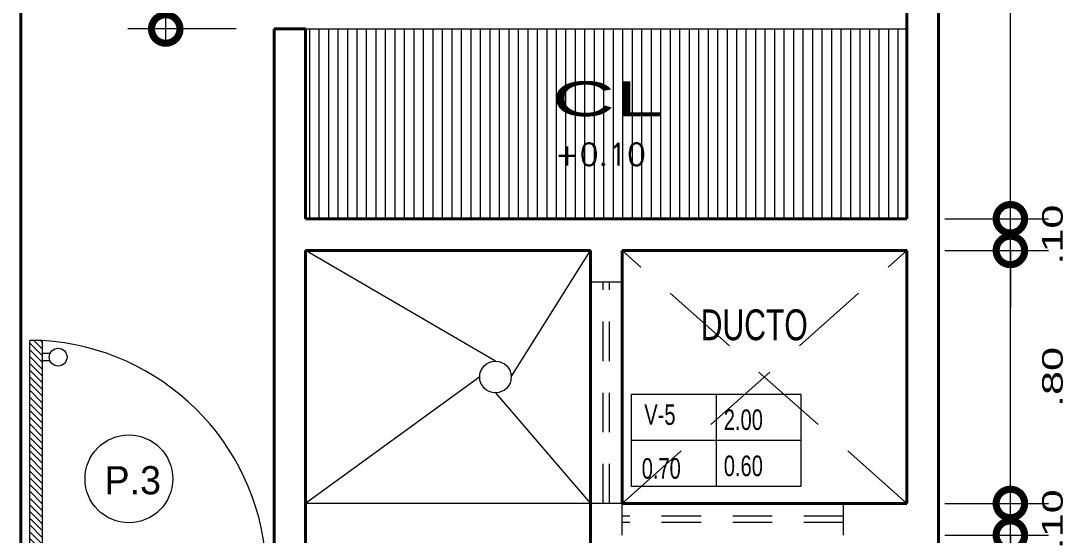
# Model space of a CAD drawing. Header units: inches. Extents: x 155.3 to 248.5, y 20.6 to 88.6.
# Drawn here: x 162.808 to 166.112, y 76.369 to 77.994 of the extents above; entities that cross this region are included whole.
import ezdxf

# ---------------------------------------------------------------- set-up
doc = ezdxf.new("R2010")
doc.units = ezdxf.units.IN
doc.header["$MEASUREMENT"] = 0
doc.linetypes.add('CONTINUA', pattern=[0])
doc.linetypes.add('HIDDEN', pattern=[0.375, 0.25, -0.125])
for name, color, linetype in [('COTAS', 252, 'Continuous'), ('MOBILIARIO', 252, 'Continuous'), ('MURO', 7, 'Continuous'), ('PROYECCIONES', 252, 'Continuous'), ('PUERTAS', 23, 'Continuous'), ('TEXTOS PLANTA', 7, 'Continuous'), ('TEXTURAS', 251, 'Continuous'), ('VENTANAS', 40, 'Continuous')]:
    doc.layers.add(name, color=color, linetype=linetype)
doc.styles.add('Celso', font='swissel.ttf', dxfattribs={"width": 1.5})
doc.styles.add('ROMANS', font='romans', dxfattribs={"width": 1.1, "height": 1})
doc.styles.get("Standard").update_dxf_attribs({"font": 'arial.ttf'})
doc.dimstyles.new('PLANTA 1-50', dxfattribs={"dimtxt": 0.065, "dimasz": 0.18, "dimexe": 0.12, "dimexo": 0.12, "dimgap": 0.1, "dimtad": 2, "dimzin": 4, "dimdsep": 46, "dimtxsty": 'Celso', "dimblk": 'DOTSMALL', "dimcen": 0.065, "dimdle": 0.05, "dimclrd": 14, "dimclre": 251, "dimclrt": 256, "dimaunit": 1, "dimadec": 4, "dimazin": 1, "dimtfac": 1, "dimtix": 1, "dimtmove": 0, "dimatfit": 3, "dimldrblk": 'DOTSMALL', "dimfxl": 1, "dimlwd": 9, "dimlwe": 9, "dimarcsym": 0})
pattern_1 = [(314.9999999999999, (-96.52985856699738, 5.184583232853843), (-0.01325825214724776, -0.01325825214724777), [])]

# ---------------------------------------------------------------- blocks, each defined once
blk = doc.blocks.new('A$C2D8C4AFF')
at = {"lineweight": 0}
h = blk.add_hatch(dxfattribs=at)
h.set_pattern_fill('ANSI31', color=8, scale=0.1499999999999999, angle=16.99999999999995, style=0)
h.set_pattern_definition(pattern_1)
h.paths.add_polyline_path([(0.03500000397293945, 0.8649999762657998), (3.972829176746018e-09, 0.8649999762657892), (3.972786544181872e-09, 1.014999976265759), (0.05500000397294968, 1.014999976265756), (0.05500000397294968, 0.9799999762657734), (0.03500000397289682, 0.9799999762657592)])
h = blk.add_hatch(dxfattribs=at)
h.set_pattern_fill('ANSI31', color=8, scale=0.1499999999999999, angle=16.99999999999995, style=0)
h.set_pattern_definition(pattern_1)
h.paths.add_polyline_path([(1.000000003972815, 0.8649999762658851), (0.9650000039727757, 0.8649999762658638), (0.9650000039728042, 0.9299999762658437), (0.9650000039728042, 0.9799999762658516), (0.9450000039727655, 0.9799999762658445), (0.9450000039727939, 1.014999976265827), (1.000000003972801, 1.014999976265834)])
h = blk.add_hatch(dxfattribs=at)
h.set_pattern_fill('ANSI31', color=8, scale=0.1499999999999999, angle=16.99999999999995, style=0)
h.set_pattern_definition(pattern_1)
h.paths.add_polyline_path([(0.9650000039728894, -2.37339961017824e-08), (0.9150000039728354, -2.373400320720975e-08), (0.9150000039727928, 0.9299999762658331), (0.9650000039727757, 0.9299999762658437)])
at = {"color": 32, "lineweight": 0}
for p, q in [((3.972743911617727e-09, 0.864999976265814), (3.972729700763011e-09, 1.014999976265781)), ((0.055000003972836, 1.014999976265784), (3.972729700763011e-09, 1.014999976265781)), ((0.05500000397285021, 0.9799999762657947), (0.055000003972836, 1.014999976265784)), ((1.000000003972687, 1.014999976265862), (0.9450000039726802, 1.014999976265862)), ((0.9450000039726802, 0.9799999762658658), (0.9450000039726802, 1.014999976265862)), ((1.000000003972715, 0.86499997626591), (1.000000003972687, 1.014999976265862)), ((0.03500000397285419, 0.8649999762658283), (0.03500000397282577, 0.9799999762657805)), ((0.05500000397285021, 0.9799999762657947), (0.03500000397282577, 0.9799999762657805)), ((0.9650000039727047, 0.9799999762658729), (0.9450000039726802, 0.9799999762658658)), ((0.9650000039727047, 0.8649999762658886), (0.9650000039727047, 0.9799999762658729)), ((0.9150000039727217, 0.929999976265858), (0.9650000039727473, 0.9299999762658615)), ((0.9150000039726649, 0.929999976265858), (0.9150000039727786, -2.373398189092768e-08)), ((0.9650000039727189, 0.9299999762658686), (0.9650000039728042, -2.373397123278664e-08)), ((3.972743911617727e-09, 0.864999976265814), (0.03500000397285419, 0.8649999762658283)), ((0.9650000039727047, 0.8649999762658886), (1.000000003972715, 0.86499997626591)), ((0.9150000039727928, -2.3733978338214e-08), (0.9650000039728326, -2.373397478550032e-08))]:
    blk.add_line(p, q, dxfattribs=at)
at = {"lineweight": 0}
for p, q in [((0.8850000039727917, 0.07999997626593469), (0.9150000039727502, 0.0799999762659489)), ((0.8850000039727917, 0.04999997626596553), (0.9150000039727502, 0.04999997626596908))]:
    blk.add_line(p, q, dxfattribs=at)
blk.add_circle((0.8533772273711264, 0.06499997626595544), 0.0349999999999963, dxfattribs=at)
blk.add_arc((0.9697882772285595, 0.9358683929885814), 0.9374707719737768, 184.3354295784621, 266.6495738890734, dxfattribs=at)
blk = doc.blocks.new('_DotSmall')
at = {"color": 0, "linetype": 'ByBlock', "lineweight": 0, "const_width": 0.5}
blk.add_lwpolyline([(-0.0625, 0, 1), (0.0625, 0, 1)], format="xyb", close=True, dxfattribs=at)
blk = doc.blocks.new('*D194')
at = {"layer": 'COTAS', "color": 14, "linetype": 'CONTINUA', "lineweight": 9, "transparency": 16777216}
blk.add_line((163.266135804615, 77.91889652130796), (163.266135804615, 80.31889652130796), dxfattribs=at)
at = {"layer": 'COTAS', "color": 251, "linetype": 'Continuous', "lineweight": 9, "transparency": 16777216}
blk.add_line((163.4884153030509, 80.26889652130797), (163.146135804615, 80.26889652130797), dxfattribs=at)
at = {"layer": 'COTAS', "color": 251, "linetype": 'CONTINUA', "lineweight": 9, "transparency": 16777216}
blk.add_line((163.4884153030509, 77.96889652130795), (163.146135804615, 77.96889652130795), dxfattribs=at)
at = {"layer": 'Defpoints', "color": 0, "lineweight": 0, "transparency": 16777216}
for p in [(163.266135804615, 80.26889652130797), (163.6084153030509, 80.26889652130797), (163.6084153030509, 77.96889652130795)]:
    blk.add_point(p, dxfattribs=at)
at = {"layer": 'COTAS', "color": 14, "lineweight": 9, "transparency": 16777216, "xscale": 0.18, "yscale": 0.18, "zscale": 0.18}
for p, rotation in [((163.266135804615, 80.26889652130797), 90), ((163.266135804615, 77.96889652130795), 270)]:
    blk.add_blockref('_DotSmall', p, dxfattribs=dict(at, rotation=rotation))
at = {"layer": 'COTAS', "lineweight": 0, "transparency": 16777216, "insert": (163.1327348580295, 79.11889652130799), "char_height": 0.065, "attachment_point": 5, "rotation": 90, "style": 'Celso'}
blk.add_mtext('2.30', dxfattribs=at)
blk = doc.blocks.new('*D225')
at = {"layer": 'COTAS', "color": 14, "linetype": 'CONTINUA', "lineweight": 9, "transparency": 16777216}
blk.add_line((165.9358779192379, 74.41889652130796), (165.9358779192379, 76.41889652130796), dxfattribs=at)
at = {"layer": 'COTAS', "color": 251, "linetype": 'Continuous', "lineweight": 9, "transparency": 16777216}
blk.add_line((165.7284153030509, 76.36889652130796), (166.0558779192379, 76.36889652130796), dxfattribs=at)
at = {"layer": 'COTAS', "color": 251, "linetype": 'CONTINUA', "lineweight": 9, "transparency": 16777216}
blk.add_line((165.8284153030509, 74.46889652130795), (166.0558779192379, 74.46889652130795), dxfattribs=at)
at = {"layer": 'Defpoints', "color": 0, "lineweight": 0, "transparency": 16777216}
for p in [(165.6084153030509, 76.36889652130796), (165.9358779192379, 76.36889652130796), (165.7084153030509, 74.46889652130795)]:
    blk.add_point(p, dxfattribs=at)
at = {"layer": 'COTAS', "color": 14, "lineweight": 9, "transparency": 16777216, "xscale": 0.18, "yscale": 0.18, "zscale": 0.18}
for p, rotation in [((165.9358779192379, 76.36889652130796), 90), ((165.9358779192379, 74.46889652130795), 270)]:
    blk.add_blockref('_DotSmall', p, dxfattribs=dict(at, rotation=rotation))
at = {"layer": 'COTAS', "lineweight": 0, "transparency": 16777216, "insert": (166.0692349172095, 75.41889652130799), "char_height": 0.065, "attachment_point": 5, "rotation": 90, "style": 'Celso'}
blk.add_mtext('1.90', dxfattribs=at)
blk = doc.blocks.new('*D226')
at = {"layer": 'COTAS', "color": 14, "linetype": 'CONTINUA', "lineweight": 9, "transparency": 16777216}
for p, q in [((165.9358779192379, 76.46889652130793), (165.9358779192379, 76.64889652130793)), ((165.9358779192379, 76.36889652130796), (165.9358779192379, 76.46889652130793)), ((165.9358779192379, 76.36889652130796), (165.9358779192379, 76.18889652130795))]:
    blk.add_line(p, q, dxfattribs=at)
at = {"layer": 'COTAS', "color": 251, "linetype": 'Continuous', "lineweight": 9, "transparency": 16777216}
blk.add_line((165.7284153030509, 76.46889652130793), (166.0558779192379, 76.46889652130793), dxfattribs=at)
at = {"layer": 'COTAS', "color": 251, "linetype": 'CONTINUA', "lineweight": 9, "transparency": 16777216}
blk.add_line((165.7284153030509, 76.36889652130796), (166.0558779192379, 76.36889652130796), dxfattribs=at)
at = {"layer": 'Defpoints', "color": 0, "lineweight": 0, "transparency": 16777216}
for p in [(165.6084153030509, 76.46889652130793), (165.9358779192379, 76.46889652130793), (165.6084153030509, 76.36889652130796)]:
    blk.add_point(p, dxfattribs=at)
at = {"layer": 'COTAS', "color": 14, "lineweight": 9, "transparency": 16777216, "xscale": 0.18, "yscale": 0.18, "zscale": 0.18}
for p, rotation in [((165.9358779192379, 76.46889652130793), 270), ((165.9358779192379, 76.36889652130796), 90)]:
    blk.add_blockref('_DotSmall', p, dxfattribs=dict(at, rotation=rotation))
at = {"layer": 'COTAS', "lineweight": 0, "transparency": 16777216, "insert": (166.0692349172095, 76.41889652130797), "char_height": 0.065, "attachment_point": 5, "rotation": 90, "style": 'Celso'}
blk.add_mtext('.10', dxfattribs=at)
blk = doc.blocks.new('*D227')
at = {"layer": 'COTAS', "color": 14, "linetype": 'CONTINUA', "lineweight": 9, "transparency": 16777216}
blk.add_line((165.9358779192379, 76.41889652130793), (165.9358779192379, 77.31889652130793), dxfattribs=at)
at = {"layer": 'COTAS', "color": 251, "linetype": 'Continuous', "lineweight": 9, "transparency": 16777216}
blk.add_line((165.7284153030509, 77.26889652130794), (166.0558779192379, 77.26889652130794), dxfattribs=at)
at = {"layer": 'COTAS', "color": 251, "linetype": 'CONTINUA', "lineweight": 9, "transparency": 16777216}
blk.add_line((165.7284153030509, 76.46889652130793), (166.0558779192379, 76.46889652130793), dxfattribs=at)
at = {"layer": 'Defpoints', "color": 0, "lineweight": 0, "transparency": 16777216}
for p in [(165.6084153030509, 77.26889652130794), (165.9358779192379, 77.26889652130794), (165.6084153030509, 76.46889652130793)]:
    blk.add_point(p, dxfattribs=at)
at = {"layer": 'COTAS', "color": 14, "lineweight": 9, "transparency": 16777216, "xscale": 0.18, "yscale": 0.18, "zscale": 0.18}
for p, rotation in [((165.9358779192379, 77.26889652130794), 90), ((165.9358779192379, 76.46889652130793), 270)]:
    blk.add_blockref('_DotSmall', p, dxfattribs=dict(at, rotation=rotation))
at = {"layer": 'COTAS', "lineweight": 0, "transparency": 16777216, "insert": (166.0692349172095, 76.86889652130796), "char_height": 0.065, "attachment_point": 5, "rotation": 90, "style": 'Celso'}
blk.add_mtext('.80', dxfattribs=at)
blk = doc.blocks.new('*D228')
at = {"layer": 'COTAS', "color": 14, "linetype": 'CONTINUA', "lineweight": 9, "transparency": 16777216}
for p, q in [((165.9358779192379, 77.36889652130796), (165.9358779192379, 77.54889652130797)), ((165.9358779192379, 77.26889652130794), (165.9358779192379, 77.36889652130796)), ((165.9358779192379, 77.26889652130794), (165.9358779192379, 77.08889652130793))]:
    blk.add_line(p, q, dxfattribs=at)
at = {"layer": 'COTAS', "color": 251, "linetype": 'Continuous', "lineweight": 9, "transparency": 16777216}
blk.add_line((165.7284153030509, 77.36889652130796), (166.0558779192379, 77.36889652130796), dxfattribs=at)
at = {"layer": 'COTAS', "color": 251, "linetype": 'CONTINUA', "lineweight": 9, "transparency": 16777216}
blk.add_line((165.7284153030509, 77.26889652130794), (166.0558779192379, 77.26889652130794), dxfattribs=at)
at = {"layer": 'Defpoints', "color": 0, "lineweight": 0, "transparency": 16777216}
for p in [(165.6084153030509, 77.36889652130796), (165.9358779192379, 77.36889652130796), (165.6084153030509, 77.26889652130794)]:
    blk.add_point(p, dxfattribs=at)
at = {"layer": 'COTAS', "color": 14, "lineweight": 9, "transparency": 16777216, "xscale": 0.18, "yscale": 0.18, "zscale": 0.18}
for p, rotation in [((165.9358779192379, 77.36889652130796), 270), ((165.9358779192379, 77.26889652130794), 90)]:
    blk.add_blockref('_DotSmall', p, dxfattribs=dict(at, rotation=rotation))
at = {"layer": 'COTAS', "lineweight": 0, "transparency": 16777216, "insert": (166.0692349172095, 77.31889652130798), "char_height": 0.065, "attachment_point": 5, "rotation": 90, "style": 'Celso'}
blk.add_mtext('.10', dxfattribs=at)
blk = doc.blocks.new('*D229')
at = {"layer": 'COTAS', "color": 14, "linetype": 'CONTINUA', "lineweight": 9, "transparency": 16777216}
blk.add_line((165.9358779192379, 77.31889652130796), (165.9358779192379, 79.71889652130795), dxfattribs=at)
at = {"layer": 'COTAS', "color": 251, "linetype": 'Continuous', "lineweight": 9, "transparency": 16777216}
blk.add_line((165.8284153030509, 79.66889652130796), (166.0558779192379, 79.66889652130796), dxfattribs=at)
at = {"layer": 'COTAS', "color": 251, "linetype": 'CONTINUA', "lineweight": 9, "transparency": 16777216}
blk.add_line((165.7284153030509, 77.36889652130796), (166.0558779192379, 77.36889652130796), dxfattribs=at)
at = {"layer": 'Defpoints', "color": 0, "lineweight": 0, "transparency": 16777216}
for p in [(165.7084153030509, 79.66889652130796), (165.9358779192379, 79.66889652130796), (165.6084153030509, 77.36889652130796)]:
    blk.add_point(p, dxfattribs=at)
at = {"layer": 'COTAS', "color": 14, "lineweight": 9, "transparency": 16777216, "xscale": 0.18, "yscale": 0.18, "zscale": 0.18}
for p, rotation in [((165.9358779192379, 79.66889652130796), 90), ((165.9358779192379, 77.36889652130796), 270)]:
    blk.add_blockref('_DotSmall', p, dxfattribs=dict(at, rotation=rotation))
at = {"layer": 'COTAS', "lineweight": 0, "transparency": 16777216, "insert": (166.0692788658234, 78.51889652130798), "char_height": 0.065, "attachment_point": 5, "rotation": 90, "style": 'Celso'}
blk.add_mtext('2.30', dxfattribs=at)

msp = doc.modelspace()

# ---------------------------------------------------------------- hatches: boundary and pattern name
at = {"layer": 'TEXTURAS', "lineweight": 0}
h = msp.add_hatch(dxfattribs=at)
h.set_pattern_fill('_USER', color=251, scale=0.03, angle=90, style=0, pattern_type=0)
h.set_pattern_definition([(90, (0.7612052541221601, 0), (-0.03, 1.836909530733566e-18), [])])
h.paths.add_polyline_path([(163.7084153030509, 77.96889652130795), (163.7084153030509, 77.36889652130796), (165.6084153030509, 77.36889652130796), (165.6084153030509, 77.96889652130795)])

# ---------------------------------------------------------------- linework, layer by layer
at = {"lineweight": 0}
msp.add_line((164.6084153030509, 77.26889652130794), (164.6084153030509, 76.46889652130795), dxfattribs=at)
at = {"layer": 'MOBILIARIO', "color": 40, "lineweight": 0}
for p, q in [((164.3084153030509, 76.91889652130794), (163.7084153030509, 77.26889652130795)), ((164.3584153030509, 76.86889652130795), (164.6084153030509, 77.26889652130794)), ((164.2584153030509, 76.86889652130795), (163.7084153030509, 76.46889652130795)), ((164.3084153030509, 76.81889652130795), (164.6084153030509, 76.46889652130795)), ((164.6084153030509, 76.46889652130795), (163.7084153030509, 76.46889652130795))]:
    msp.add_line(p, q, dxfattribs=at)
msp.add_circle((164.3084153030509, 76.86889652130795), 0.05, dxfattribs=at)
at = {"layer": 'MURO', "color": 7, "lineweight": 40}
for p, q in [((162.8084153030509, 76.16889652130796), (162.8084153030509, 80.26889652130797)), ((165.6084153030509, 77.36889652130796), (165.6084153030509, 80.26889652130797)), ((165.7084153030509, 74.46889652130795), (165.7084153030509, 79.66889652130796)), ((163.7084153030509, 77.96889652130795), (163.6084153030509, 77.96889652130795)), ((163.6084153030509, 75.16889652130796), (163.6084153030509, 77.96889652130795)), ((163.7084153030509, 77.36889652130796), (163.7084153030509, 77.96889652130795)), ((165.6084153030509, 77.36889652130796), (163.7084153030509, 77.36889652130796)), ((163.7084153030509, 75.16889652130796), (163.7084153030509, 77.26889652130795)), ((164.6084153030509, 77.26889652130794), (163.7084153030509, 77.26889652130795)), ((164.6084153030509, 74.56889652130795), (164.6084153030509, 77.26889652130795)), ((165.6084153030509, 77.26889652130795), (164.7084153030509, 77.26889652130794)), ((164.7084153030509, 76.46889652130795), (164.7084153030509, 77.26889652130795)), ((165.6084153030509, 76.46889652130795), (165.6084153030509, 77.26889652130794)), ((165.6084153030509, 76.46889652130795), (164.7084153030509, 76.46889652130795))]:
    msp.add_line(p, q, dxfattribs=at)
at = {"layer": 'PROYECCIONES', "color": 252, "linetype": 'HIDDEN', "lineweight": 0}
for p, q in [((164.7084153030509, 76.46889652130795), (165.6084153030509, 77.26889652130794)), ((165.6084153030509, 76.46889652130795), (164.7084153030509, 77.26889652130794))]:
    msp.add_line(p, q, dxfattribs=at)
at = {"layer": 'TEXTOS PLANTA', "color": 7, "lineweight": 9}
for points in [[(164.7381883579305, 76.81484246725401), (165.2733234930655, 76.81484246725401), (165.2733234930655, 76.52295057536213), (164.7381883579305, 76.52295057536213), (164.7381883579305, 76.81484246725401)], [(165.005755925498, 76.81484246725401), (165.005755925498, 76.52295057536213)], [(164.7381883579305, 76.66889652130807), (165.2733234930655, 76.66889652130807)]]:
    msp.add_lwpolyline(points, dxfattribs=at)
at = {"layer": 'TEXTOS PLANTA', "lineweight": 0}
msp.add_circle((163.1497275323948, 76.54675645876551), 0.1386885518146734, dxfattribs=at)
at = {"layer": 'TEXTURAS', "color": 251, "lineweight": 0}
msp.add_line((163.7084153030509, 77.96889652130795), (165.6084153030509, 77.96889652130795), dxfattribs=at)
at = {"layer": 'VENTANAS', "linetype": 'HIDDEN', "lineweight": 15, "ltscale": 0.25}
for p, q in [((164.7084153030509, 77.16889652130794), (164.6084153030509, 77.16889652130796)), ((164.7084153030509, 76.46889652130795), (164.6084153030509, 76.46889652130795)), ((164.708415303051, 76.36889652130796), (164.7084153030509, 76.46889652130795)), ((165.408415303051, 76.36889652130813), (165.4084153030509, 76.46889652130812))]:
    msp.add_line(p, q, dxfattribs=at)
at = {"layer": 'VENTANAS', "linetype": 'HIDDEN', "lineweight": 15, "ltscale": 0.5}
for p, q in [((164.6484153030509, 76.46889652130795), (164.6484153030509, 77.16889652130796)), ((164.6684153030509, 76.46889652130795), (164.6684153030509, 77.16889652130796)), ((165.408415303051, 76.42889652130813), (164.7084153030509, 76.42889652130812)), ((165.4084153030509, 76.40889652130814), (164.708415303051, 76.40889652130812))]:
    msp.add_line(p, q, dxfattribs=at)

# ---------------------------------------------------------------- block references
at = {"layer": 'PUERTAS', "lineweight": 0, "xscale": 0.80269837919511, "yscale": 0.80269837919511, "zscale": 0.80269837919511, "rotation": 180}
msp.add_blockref('A$C2D8C4AFF', (163.6110870238043, 76.98363535713962), dxfattribs=at)

# ---------------------------------------------------------------- texts
at = {"width": 0.7}
msp.add_text('V-5', height=0.06486486486486401, dxfattribs=at).set_placement((164.7787288984709, 76.71754516995672))
at = {"layer": 'TEXTOS PLANTA', "color": 7, "lineweight": 9}
for s, height, width, p in [('CL', 0.11, 1.8, (164.4861532784307, 77.69329943216562)), ('DUCTO', 0.09729729729729601, 0.7, (164.9570975471196, 76.98510300779455)), ('2.00', 0.06486486486486401, 0.7, (165.0300705200924, 76.70131922401077)), ('0.70', 0.06486486486486401, 0.7, (164.7706110606331, 76.54726516995672)), ('0.60', 0.06486486486486401, 0.7, (165.0300802498222, 76.55538300779456))]:
    msp.add_text(s, height=height, dxfattribs=dict(at, width=width)).set_placement(p)
at = {"layer": 'TEXTOS PLANTA', "color": 7, "lineweight": 9, "style": 'ROMANS'}
msp.add_text('+0.10', height=0.06999999999999999, dxfattribs=at).set_placement((164.496104262322, 77.53769086506375))
at = {"layer": 'TEXTOS PLANTA', "color": 7, "lineweight": 9, "insert": (163.0727462824919, 76.5417297136791), "char_height": 0.0888888888888889, "width": 0.3666666666666666, "attachment_point": 4}
msp.add_mtext('{\\fCentury Gothic|b0|i0|c1|p15;P.3}', dxfattribs=at)

# ---------------------------------------------------------------- dimensions: what is measured, and where the dimension line sits
at = {"layer": 'COTAS', "lineweight": 0}
dim = msp.add_linear_dim(base=(163.266135804615, 80.26889652130797), p1=(163.6084153030509, 77.96889652130795), p2=(163.6084153030509, 80.26889652130797), angle=90, dimstyle='PLANTA 1-50', dxfattribs=at)
dim.commit()
dim.dimension.update_dxf_attribs({"geometry": '*D194', "text_midpoint": (163.1327348580295, 79.11889652130799)})
for base, p1, p2, picture, middle in [((165.9358779192379, 79.66889652130796), (165.6084153030509, 77.36889652130796), (165.7084153030509, 79.66889652130796), '*D229', (166.0692788658234, 78.51889652130798)), ((165.9358779192379, 77.36889652130796), (165.6084153030509, 77.26889652130794), (165.6084153030509, 77.36889652130796), '*D228', (166.0692349172095, 77.31889652130798)), ((165.9358779192379, 77.26889652130794), (165.6084153030509, 76.46889652130793), (165.6084153030509, 77.26889652130794), '*D227', (166.0692349172095, 76.86889652130796)), ((165.9358779192379, 76.46889652130793), (165.6084153030509, 76.36889652130796), (165.6084153030509, 76.46889652130793), '*D226', (166.0692349172095, 76.41889652130797)), ((165.9358779192379, 76.36889652130796), (165.7084153030509, 74.46889652130795), (165.6084153030509, 76.36889652130796), '*D225', (166.0692349172095, 75.41889652130799))]:
    dim = msp.add_linear_dim(base=base, p1=p1, p2=p2, angle=90, dimstyle='PLANTA 1-50', override={"dimtmove": 1}, dxfattribs=at)
    dim.commit()
    dim.dimension.update_dxf_attribs({"geometry": picture, "text_midpoint": middle})

doc.saveas('drawing.dxf')
